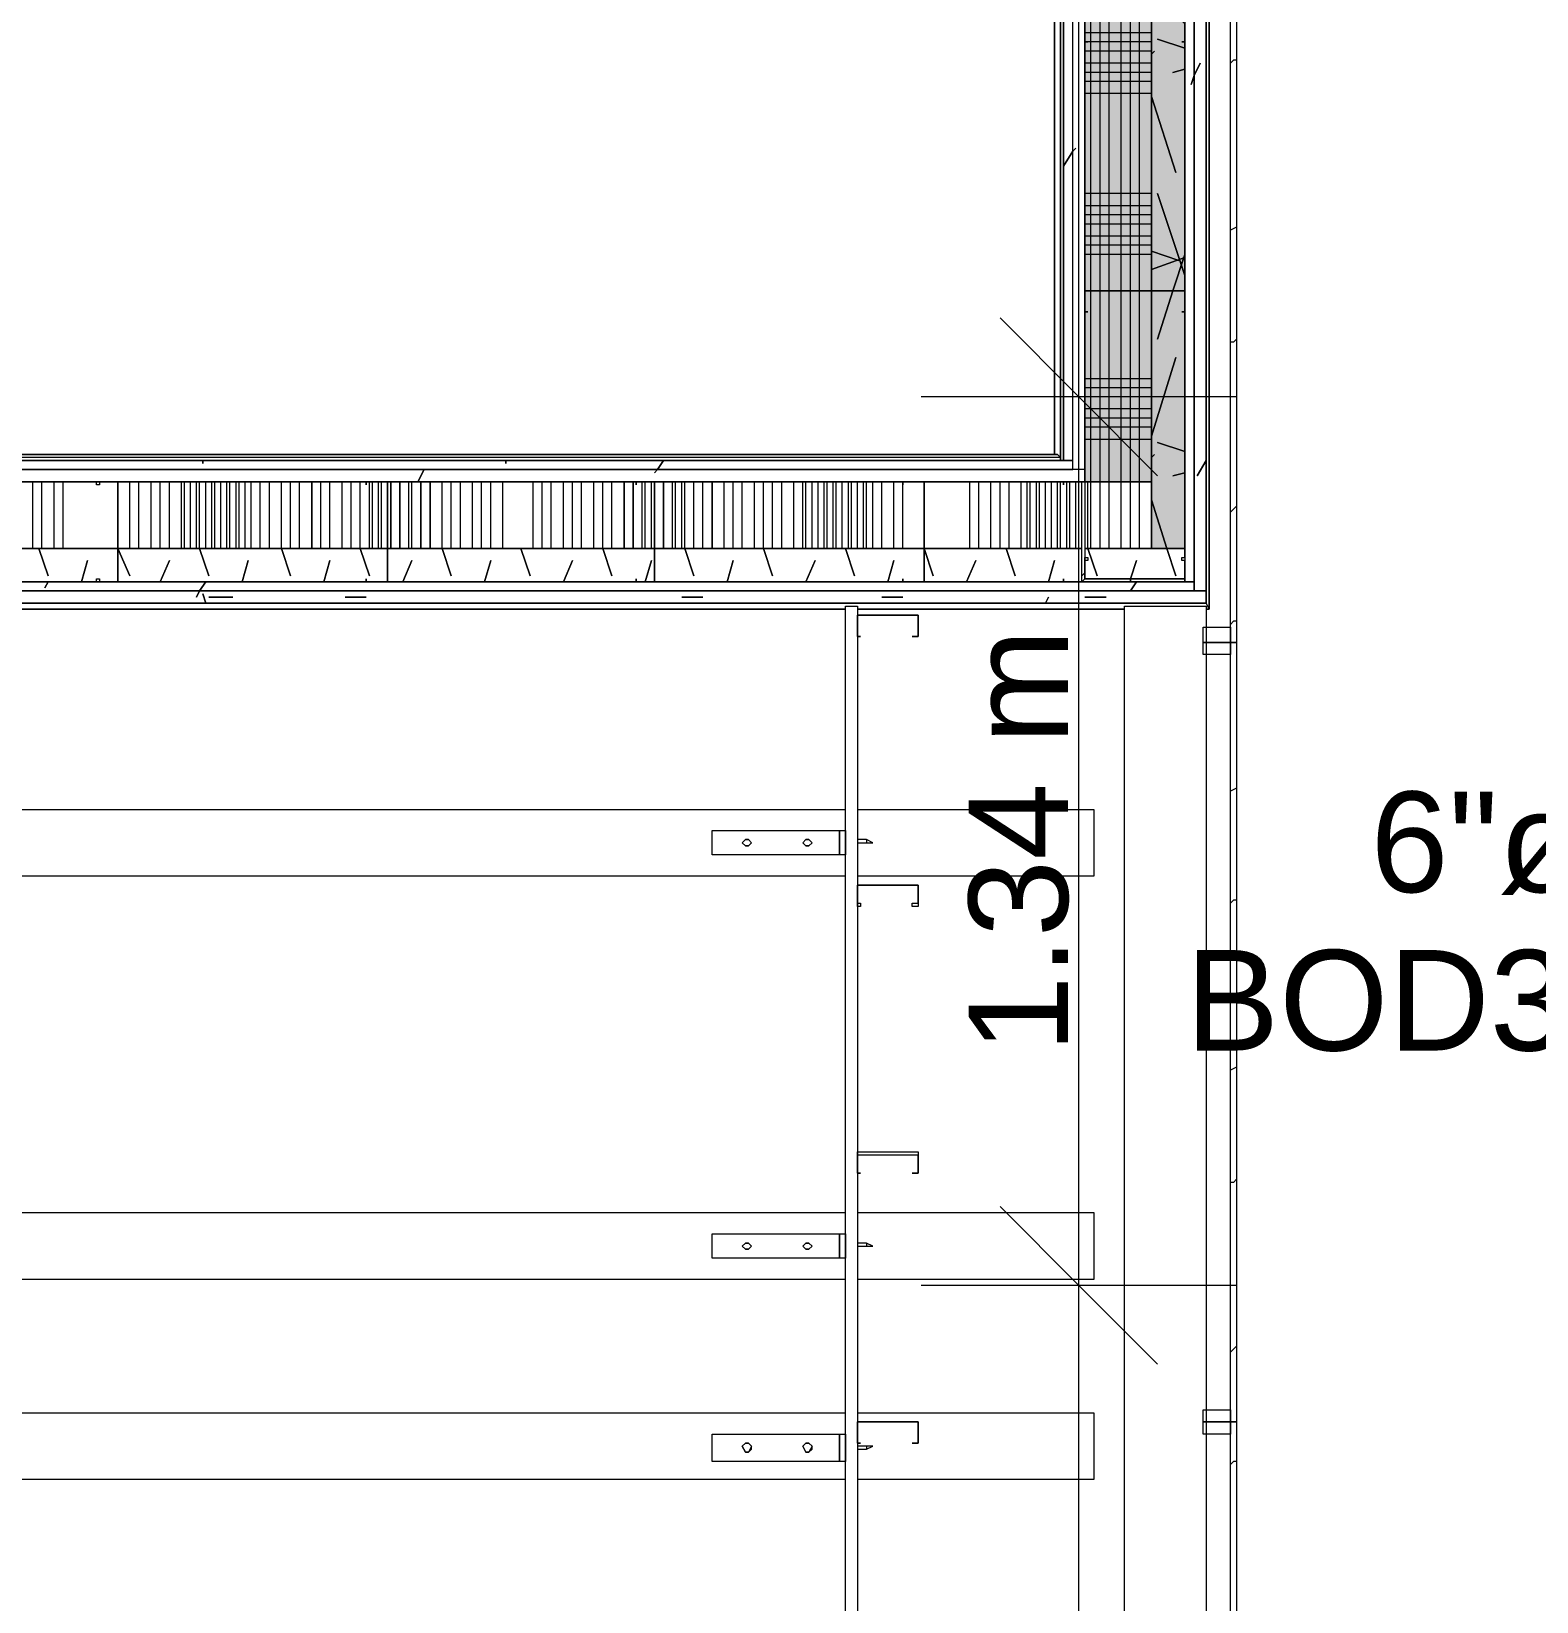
# Model space of a CAD drawing. Header units: metres. Extents: x -2 to 237, y -8 to 52.
# Drawn here: x 20.614 to 22.89, y 16.362 to 18.735 of the extents above; entities that cross this region are included whole.
import ezdxf

# ---------------------------------------------------------------- set-up
doc = ezdxf.new("R2010")
doc.units = ezdxf.units.M
doc.layers.add('HVAC - Ductos', color=5, linetype='Continuous', lineweight=0)
doc.layers.add('PDF3_Text', color=7, linetype='Continuous', lineweight=0)
doc.layers.add('PDF3_Geometry', color=7, linetype='Continuous', lineweight=0, true_color=0xaaaaaa)
doc.layers.add('PDF3_Solid Fills', color=7, linetype='Continuous', lineweight=0, true_color=0xffffff)
doc.styles.add('PDF Helvetica', font='')
doc.styles.get('PDF Helvetica').set_extended_font_data('Helvetica')

msp = doc.modelspace()

# ---------------------------------------------------------------- hatches: boundary and pattern name
at = {"layer": 'PDF3_Solid Fills', "lineweight": 0, "transparency": 33554559}
for points in [[(22.3075, 21.1898), (22.3533, 21.1898), (22.3533, 21.1165), (22.3441, 21.1165), (22.3441, 21.1807), (22.3075, 21.1807), (22.3075, 17.9539), (22.3579, 17.9539), (22.3579, 22.4182), (22.3075, 22.4182), (22.3075, 22.1799), (22.3441, 22.1799), (22.3441, 22.2486), (22.3487, 22.2486), (22.3487, 22.1753), (22.3533, 22.1753), (22.3075, 22.1707)], [(22.3075, 21.1898), (22.3533, 21.1898), (22.3533, 21.1165), (22.3441, 21.1165), (22.3441, 21.1807), (22.3075, 21.1807), (22.3075, 17.9539), (22.3579, 17.9539), (22.3579, 22.4182), (22.3075, 22.4182), (22.3075, 22.1799), (22.3441, 22.1799), (22.3441, 22.2486), (22.3487, 22.2486), (22.3487, 22.1753), (22.3533, 22.1753), (22.3075, 22.1707)], [(22.2066, 18.0548), (22.3074, 18.0548), (22.3074, 21.1807), (22.28, 21.1807), (22.28, 21.1898), (22.3074, 21.1898), (22.3074, 22.1753), (22.2754, 22.1799), (22.3074, 22.1799), (22.3074, 22.3173), (22.2066, 22.3173)], [(22.2066, 18.0548), (22.3074, 18.0548), (22.3074, 21.1807), (22.28, 21.1807), (22.28, 21.1898), (22.3074, 21.1898), (22.3074, 22.1753), (22.2754, 22.1799), (22.3074, 22.1799), (22.3074, 22.3173), (22.2066, 22.3173)]]:
    msp.add_hatch(color=256, dxfattribs=at).paths.add_polyline_path(points)

# ---------------------------------------------------------------- linework, layer by layer
at = {"layer": 'HVAC - Ductos', "lineweight": 0}
for points in [[(22.1975, 15.0023), (22.1975, 16.8402), (22.1975, 18.1831), (22.1975, 20.484)], [(22.0783, 18.3023), (22.1975, 18.1831), (22.3166, 18.0639)], [(22.4358, 18.1831), (22.1975, 18.1831), (21.9591, 18.1831)], [(22.0783, 16.9593), (22.1975, 16.8402), (22.3166, 16.721)], [(22.4358, 16.8402), (22.1975, 16.8402), (21.9591, 16.8402)]]:
    msp.add_lwpolyline(points, dxfattribs=at)
at = {"layer": 'PDF3_Geometry', "lineweight": 0}
for points in [[(18.3566, 18.0869), (18.3566, 17.8715), (22.39, 17.8715), (22.39, 18.0869), (22.39, 22.2853), (22.39, 22.5006), (18.3566, 22.5006), (18.3566, 22.2853)], [(22.3717, 17.8898), (22.3717, 17.9035), (22.3717, 18.0869), (22.3717, 22.2853), (22.3717, 22.4686), (22.3717, 22.4869), (18.3749, 22.4869), (18.3749, 22.4686), (18.3749, 22.2853), (18.3749, 18.0869), (18.3749, 17.9035), (18.3749, 17.8898)], [(22.39, 17.8898), (22.39, 22.4869), (22.3717, 22.4869), (22.3717, 17.8898)], [(18.3887, 18.0869), (18.3887, 17.9539), (18.3887, 17.9035), (22.3579, 17.9035), (22.3579, 17.9081), (22.3579, 17.9035), (22.3717, 17.9035), (22.3717, 22.4686), (22.3579, 22.4686), (18.3887, 22.4686), (18.3887, 22.4182), (18.3887, 22.2853)], [(22.1883, 18.0731), (22.1883, 18.0869), (22.1883, 22.2853), (22.1883, 22.3036), (18.5583, 22.3036), (18.5583, 22.2853), (18.5583, 18.0869), (18.5583, 18.0731)], [(18.5766, 22.2853), (22.1745, 22.2853), (22.1745, 18.0869), (18.5766, 18.0869)], [(22.1745, 22.2853), (22.1745, 18.0869), (22.1883, 18.0869), (22.1883, 22.2853)], [(18.5766, 18.0869), (18.5766, 18.0915), (18.5811, 18.096), (18.5857, 18.096), (18.5857, 22.2761), (18.5857, 18.096), (22.1608, 18.096), (18.5857, 18.096), (18.5857, 22.2761), (18.5857, 18.096), (18.5811, 18.096), (18.5766, 18.0915)], [(22.4358, 17.8119), (22.4267, 17.8119), (22.4267, 19.0219), (22.4358, 19.0219)], [(22.2066, 18.7469), (22.2066, 18.7515), (22.3533, 18.7515), (22.3579, 18.7515), (22.3579, 18.7469), (22.3579, 18.7194), (22.3533, 18.7194), (22.3579, 18.7194), (22.3579, 18.7469), (22.3533, 18.7515), (22.2066, 18.7515), (22.2066, 18.7469), (22.2066, 18.7194)], [(22.2112, 18.7194), (22.2066, 18.7194)], [(22.3579, 18.7194), (22.3579, 18.3435)], [(22.2066, 18.3435), (22.3533, 18.3435), (22.3579, 18.3435), (22.3579, 18.3115), (22.3533, 18.3115), (22.3579, 18.3115), (22.3579, 18.3435), (22.3533, 18.3435), (22.2066, 18.3435), (22.2066, 18.3115)], [(22.2112, 18.3115), (22.2066, 18.3115)], [(22.1883, 18.0869), (18.5583, 18.0869), (18.5583, 18.0731), (22.1883, 18.0731)], [(18.5949, 18.0869), (22.1517, 18.0869)], [(18.5445, 18.0548), (22.2066, 18.0548), (22.2066, 18.0731), (18.5445, 18.0731)], [(20.7445, 18.0548), (20.7445, 17.9081), (20.7445, 17.9035), (20.7125, 17.9035), (20.7125, 17.9081), (20.7171, 17.9081), (20.7171, 17.9035), (20.7445, 17.9035), (20.7445, 17.9081), (20.7445, 18.0548), (20.7171, 18.0548), (20.7171, 18.0502), (20.7125, 18.0502), (20.7125, 18.0548)], [(21.0379, 18.0548), (21.0379, 17.9539)], [(21.1203, 18.0502), (21.1203, 18.0548)], [(21.1479, 18.0548), (21.1525, 18.0548), (21.1525, 17.9081), (21.1525, 17.9035), (21.1479, 17.9035), (21.1203, 17.9035), (21.1203, 17.9081), (21.1203, 17.9035), (21.1479, 17.9035), (21.1525, 17.9035), (21.1525, 17.9081), (21.1525, 18.0548), (21.1479, 18.0548), (21.1203, 18.0548)], [(21.1571, 18.0548), (21.1571, 17.9539)], [(21.1708, 18.0548), (21.1708, 17.9539)], [(21.2029, 18.0548), (21.2029, 17.9539)], [(21.2166, 18.0548), (21.2166, 17.9539)], [(21.5099, 18.0548), (21.5099, 17.9539)], [(21.5237, 18.0548), (21.5237, 17.9539)], [(21.5283, 18.0502), (21.5283, 18.0548)], [(21.5558, 18.0548), (21.5558, 17.9081), (21.5558, 17.9035), (21.5283, 17.9035), (21.5283, 17.9081), (21.5283, 17.9035), (21.5558, 17.9035), (21.5558, 17.9081), (21.5558, 18.0548), (21.5283, 18.0548)], [(21.5695, 18.0548), (21.5695, 17.9539)], [(21.6429, 18.0548), (21.6429, 17.9539)], [(21.9316, 18.0502), (21.9316, 18.0548)], [(21.9637, 18.0548), (21.9637, 17.9081), (21.9637, 17.9035), (21.9316, 17.9035), (21.9316, 17.9081), (21.9316, 17.9035), (21.9637, 17.9035), (21.9637, 17.9081), (21.9637, 18.0548), (21.9316, 18.0548)], [(22.1745, 18.0502), (22.1745, 18.0548)], [(22.2021, 18.0548), (22.2066, 18.0548), (22.2066, 17.9081), (22.2021, 17.9035), (22.1745, 17.9035), (22.1745, 17.9081), (22.1745, 17.9035), (22.2021, 17.9035), (22.2021, 17.9081), (22.2021, 18.0548), (22.1745, 18.0548)], [(19.5299, 17.9539), (19.9333, 17.9539), (20.3412, 17.9539), (20.7445, 17.9539), (21.1525, 17.9539), (21.5558, 17.9539), (21.9637, 17.9539), (22.2021, 17.9539), (21.9637, 17.9539), (21.5558, 17.9539), (21.1525, 17.9539), (20.7445, 17.9539), (20.3412, 17.9539), (19.9333, 17.9539)], [(22.3579, 17.9081), (22.3533, 17.9081), (22.2066, 17.9081), (22.2066, 17.9402), (22.2112, 17.9402), (22.2112, 17.9356), (22.2066, 17.9356), (22.2066, 17.9081), (22.3533, 17.9081), (22.3579, 17.9081), (22.3579, 17.9356), (22.3533, 17.9356), (22.3533, 17.9402), (22.3579, 17.9402)], [(18.3749, 17.8898), (22.3717, 17.8898), (22.3717, 17.9035), (18.3749, 17.9035)], [(18.3611, 17.8715), (22.39, 17.8715), (22.39, 17.8898), (18.3611, 17.8898)], [(18.9066, 17.8623), (21.8445, 17.8623)], [(21.8629, 17.8623), (22.2663, 17.8623)], [(21.8629, 17.8485), (21.8629, 17.8531), (21.9545, 17.8531), (21.9545, 17.8485), (21.9545, 17.821), (21.9454, 17.821), (21.9545, 17.821), (21.9545, 17.8485), (21.9545, 17.8531), (21.8629, 17.8531), (21.8629, 17.8485), (21.8629, 17.821)], [(22.3854, 17.8119), (22.3854, 17.8348), (22.4267, 17.8348), (22.4267, 17.8119)], [(21.8675, 17.821), (21.8629, 17.821)], [(22.3854, 17.7935), (22.3854, 17.8119), (22.4267, 17.8119), (22.4267, 17.7935)], [(22.4358, 16.6339), (22.4267, 16.6339), (22.4267, 17.8119), (22.4358, 17.8119)], [(21.8445, 17.491), (21.8354, 17.491), (21.6429, 17.491), (21.6429, 17.5277), (21.8354, 17.5277), (21.8445, 17.5277)], [(21.7025, 17.5093), (21.6979, 17.5139), (21.6933, 17.5139), (21.6887, 17.5093), (21.6933, 17.5048), (21.6979, 17.5048)], [(21.6887, 17.5093), (21.6933, 17.5139), (21.6979, 17.5139), (21.7025, 17.5093), (21.6979, 17.5048), (21.6933, 17.5048)], [(21.7941, 17.5093), (21.7895, 17.5139), (21.7849, 17.5139), (21.7804, 17.5093), (21.7849, 17.5048), (21.7895, 17.5048)], [(21.7804, 17.5093), (21.7849, 17.5139), (21.7895, 17.5139), (21.7941, 17.5093), (21.7895, 17.5048), (21.7849, 17.5048)], [(21.8354, 17.491), (21.8354, 17.5277)], [(21.8354, 17.5093), (21.8354, 17.5139), (21.8354, 17.5185), (21.8354, 17.5139), (21.8354, 17.5093), (21.8354, 17.5048), (21.8354, 17.5093), (21.8354, 17.5139), (21.8354, 17.5093), (21.8354, 17.5048)], [(21.8629, 17.4452), (21.9545, 17.4452), (21.9545, 17.4131), (21.9454, 17.4131), (21.9454, 17.4177), (21.9545, 17.4177), (21.9545, 17.4452), (21.8629, 17.4452), (21.8629, 17.4177), (21.8675, 17.4177), (21.8675, 17.4131), (21.8629, 17.4131)], [(21.8629, 17.0373), (21.8629, 17.0419), (21.9545, 17.0419), (21.9545, 17.0373), (21.9545, 17.0097), (21.9454, 17.0097), (21.9545, 17.0097), (21.9545, 17.0373), (21.8629, 17.0373), (21.8629, 17.0097)], [(21.8675, 17.0097), (21.8629, 17.0097)], [(21.8445, 16.8815), (21.8354, 16.8815), (21.6429, 16.8815), (21.6429, 16.9181), (21.8354, 16.9181), (21.8445, 16.9181)], [(21.7025, 16.8997), (21.6979, 16.9043), (21.6933, 16.9043), (21.6887, 16.8997), (21.6933, 16.8952), (21.6979, 16.8952)], [(21.6887, 16.8997), (21.6933, 16.9043), (21.6979, 16.9043), (21.7025, 16.8997), (21.6979, 16.8952), (21.6933, 16.8952)], [(21.7941, 16.8997), (21.7895, 16.9043), (21.7849, 16.9043), (21.7804, 16.8997), (21.7849, 16.8952), (21.7895, 16.8952)], [(21.7804, 16.8997), (21.7849, 16.9043), (21.7895, 16.9043), (21.7941, 16.8997), (21.7895, 16.8952), (21.7849, 16.8952)], [(21.8354, 16.8815), (21.8354, 16.9181)], [(21.8354, 16.8997), (21.8354, 16.9043), (21.8354, 16.9089), (21.8354, 16.9043), (21.8354, 16.8997), (21.8354, 16.8952), (21.8354, 16.8997), (21.8354, 16.9043), (21.8354, 16.8997), (21.8354, 16.8952)], [(22.3854, 16.6339), (22.3854, 16.6523), (22.4267, 16.6523), (22.4267, 16.6339)], [(21.8445, 16.5743), (21.8354, 16.5743), (21.6429, 16.5743), (21.6429, 16.6156), (21.8354, 16.6156), (21.8445, 16.6156)], [(21.8354, 16.5743), (21.8354, 16.6156)], [(21.8629, 16.6339), (21.9545, 16.6339), (21.9545, 16.6019), (21.9454, 16.6019), (21.9545, 16.6019), (21.9545, 16.6339), (21.8629, 16.6339), (21.8629, 16.6019)], [(22.3854, 16.6156), (22.3854, 16.6339), (22.4267, 16.6339), (22.4267, 16.6156)], [(22.4358, 15.4147), (22.4267, 15.4147), (22.4267, 16.6339), (22.4358, 16.6339)], [(21.7025, 16.5973), (21.6979, 16.6019), (21.6933, 16.6019), (21.6887, 16.5973), (21.6933, 16.5881), (21.6979, 16.5881), (21.7025, 16.5927)], [(21.6887, 16.5973), (21.6933, 16.6019), (21.6979, 16.6019), (21.7025, 16.5973), (21.6979, 16.5881), (21.6933, 16.5881)], [(21.7941, 16.5973), (21.7895, 16.6019), (21.7849, 16.6019), (21.7804, 16.5973), (21.7849, 16.5881), (21.7895, 16.5881), (21.7941, 16.5927)], [(21.7804, 16.5973), (21.7849, 16.6019), (21.7895, 16.6019), (21.7941, 16.5973), (21.7895, 16.5881), (21.7849, 16.5881)], [(21.8354, 16.5973), (21.8354, 16.6019), (21.8354, 16.5973), (21.8354, 16.5881), (21.8354, 16.5973), (21.8354, 16.6019), (21.8354, 16.5973), (21.8354, 16.5881)], [(21.8675, 16.6019), (21.8629, 16.6019)]]:
    msp.add_lwpolyline(points, close=True, dxfattribs=at)
for points in [[(22.39, 17.8715), (22.39, 22.5006), (22.39, 17.8715)], [(18.3887, 22.4182), (18.3887, 17.9539), (18.3887, 17.9035), (22.3579, 17.9035), (22.3579, 17.9081)], [(22.1745, 22.2853), (22.1745, 18.0869), (22.1745, 21.1944), (22.1745, 18.0869), (18.572, 18.0869), (18.572, 22.2853)], [(18.5766, 22.2853), (18.5766, 18.0869), (18.5766, 22.2853), (18.5766, 18.0869), (18.5766, 22.2853), (18.5766, 18.0869), (22.1699, 18.0869), (18.5766, 18.0869), (18.5766, 22.2853)], [(22.1745, 22.2853), (22.1745, 18.0869), (22.1745, 22.2853)], [(22.3075, 18.7515), (22.3075, 18.3435), (22.3075, 18.0548), (22.2066, 18.0548), (22.2066, 19.1273), (22.2066, 18.0731), (22.1883, 18.0731), (22.1883, 22.3036)], [(22.39, 18.0869), (22.39, 22.2853)], [(22.1608, 21.1944), (22.1608, 18.096), (18.5857, 18.096), (18.5811, 18.096), (18.5766, 18.0915), (18.5766, 18.0869), (18.5766, 18.0915), (18.5811, 18.096), (18.5857, 18.096), (22.1608, 18.096), (22.1654, 18.096), (22.1699, 18.0915), (22.1699, 18.0869), (22.1699, 21.1944), (22.1699, 18.0869), (18.5766, 18.0869), (22.1699, 18.0869), (22.1699, 18.0915), (22.1654, 18.096), (22.1608, 18.096), (22.1608, 21.1944)], [(22.1608, 21.1944), (22.1608, 18.096)], [(22.1608, 21.1944), (22.1608, 18.096)], [(22.1699, 21.1944), (22.1699, 18.0915)], [(22.1699, 21.1944), (22.1699, 18.0915)], [(22.1699, 21.1944), (22.1699, 18.0869), (22.1699, 21.1944)], [(22.2295, 17.9539), (22.2295, 18.0548), (22.2295, 18.3435), (22.2295, 18.7515), (22.2295, 19.1548), (22.2295, 19.5627), (22.2295, 19.9661), (22.2295, 20.374), (22.2295, 20.7773)], [(22.2433, 17.9539), (22.2433, 18.0548), (22.2433, 18.3435), (22.2433, 18.7515), (22.2433, 19.1548), (22.2433, 19.5627), (22.2433, 19.9661), (22.2433, 20.374), (22.2433, 20.7773)], [(22.2617, 17.9539), (22.2617, 18.0548), (22.2617, 18.3435), (22.2617, 18.7515), (22.2617, 19.1548), (22.2617, 19.5627), (22.2617, 19.9661), (22.2617, 20.374), (22.2617, 20.7773)], [(22.39, 17.8898), (22.39, 18.0869), (22.39, 17.8898), (22.39, 17.8715), (22.39, 19.0035), (22.4267, 19.0035), (22.4267, 19.0219), (22.39, 19.0219), (22.4267, 19.0219), (22.4267, 20.2503), (22.4358, 20.2503), (22.4358, 19.0219), (22.4358, 20.2503), (22.4267, 20.2503), (22.4267, 19.0219), (22.4358, 19.0219)], [(22.3075, 19.9661), (22.3075, 19.5627), (22.3075, 19.1548), (22.3075, 18.7515), (22.3075, 18.3435), (22.3075, 18.0869), (22.3075, 18.0548), (22.3075, 17.9539), (22.2066, 17.9539)], [(22.2158, 17.9539), (22.2158, 18.0548), (22.2158, 18.3435), (22.2158, 18.7515), (22.2158, 19.1548), (22.2158, 19.5627), (22.2158, 19.9661)], [(22.2754, 17.9539), (22.2754, 18.0548), (22.2754, 18.3435), (22.2754, 18.7515), (22.2754, 19.1548), (22.2754, 19.5627), (22.2754, 19.9661)], [(22.2891, 17.9539), (22.2891, 18.0548), (22.2891, 18.3435), (22.2891, 18.7515), (22.2891, 19.1548), (22.2891, 19.5627), (22.2891, 19.9661)], [(22.2066, 19.1273), (22.2066, 18.0869), (22.2066, 18.0731), (22.2066, 18.0548), (18.5445, 18.0548), (18.5445, 18.0731), (18.5445, 18.0869), (18.5445, 18.4627), (18.5445, 18.8707), (18.5445, 18.4627), (18.5445, 18.0548), (22.3075, 18.0548), (22.3075, 17.9539), (22.2066, 17.9539), (22.3579, 17.9539), (22.3579, 17.9402), (22.3579, 17.9539), (22.3579, 18.0869), (22.3579, 18.3115), (22.3579, 17.9539), (22.3075, 17.9539), (22.3075, 18.3435), (22.3075, 18.7515)], [(18.3566, 19.0035), (18.3566, 17.8715), (18.3611, 17.8715), (22.39, 17.8715), (18.4895, 17.8715), (22.39, 17.8715), (22.3945, 17.8623), (22.3945, 19.0035), (22.3945, 17.8623), (22.39, 17.8623), (22.3945, 17.8623), (22.39, 17.8715), (22.39, 19.0035)], [(22.3075, 18.7331), (22.2066, 18.7331)], [(22.3075, 18.7194), (22.2066, 18.7194)], [(22.3075, 18.7057), (22.2066, 18.7057)], [(22.3579, 18.7194), (22.3579, 18.3435)], [(22.3075, 18.6873), (22.2066, 18.6873)], [(22.4358, 18.6919), (22.4312, 18.6919), (22.4267, 18.6873)], [(22.3075, 18.6735), (22.2066, 18.6735)], [(22.3075, 18.6598), (22.2066, 18.6598)], [(22.3075, 18.6415), (22.2066, 18.6415)], [(22.3075, 18.4902), (22.2066, 18.4902)], [(22.3075, 18.4719), (22.2066, 18.4719)], [(22.3075, 18.4581), (22.2066, 18.4581)], [(22.3075, 18.4443), (22.2066, 18.4443)], [(22.4358, 18.4398), (22.4267, 18.4352)], [(22.3075, 18.4261), (22.2066, 18.4261)], [(22.3075, 18.4123), (22.2066, 18.4123)], [(22.3075, 18.3985), (22.2066, 18.3985)], [(22.3579, 18.3115), (22.3579, 17.9402)], [(22.4358, 18.2702), (22.4312, 18.2656), (22.4267, 18.2656)], [(22.3075, 18.2106), (22.2066, 18.2106)], [(22.3075, 18.1969), (22.2066, 18.1969)], [(22.3075, 18.1831), (22.2066, 18.1831)], [(22.3075, 18.1648), (22.2066, 18.1648)], [(22.3075, 18.1511), (22.2066, 18.1511)], [(22.3075, 18.1373), (22.2066, 18.1373)], [(22.3075, 18.1189), (22.2066, 18.1189)], [(22.1745, 18.0869), (18.572, 18.0869), (22.1745, 18.0869)], [(22.1699, 18.0915), (18.5766, 18.0915)], [(22.1699, 18.0915), (18.5766, 18.0915)], [(22.1608, 18.096), (22.1654, 18.096), (22.1699, 18.0915), (22.1699, 18.0869)], [(22.1608, 18.096), (22.1654, 18.096), (22.1699, 18.0915), (22.1699, 18.0869)], [(20.6162, 17.9539), (20.6162, 18.0548)], [(20.6299, 17.9539), (20.6299, 18.0548)], [(20.6483, 17.9539), (20.6483, 18.0548)], [(20.662, 17.9539), (20.662, 18.0548)], [(20.7629, 17.9539), (20.7629, 18.0548)], [(20.7766, 17.9539), (20.7766, 18.0548)], [(20.7949, 17.9539), (20.7949, 18.0548)], [(20.8087, 17.9539), (20.8087, 18.0548)], [(20.8225, 17.9539), (20.8225, 18.0548)], [(20.8408, 17.9539), (20.8408, 18.0548)], [(20.8453, 17.9539), (20.8453, 18.0548)], [(20.8545, 17.9539), (20.8545, 18.0548)], [(20.8637, 17.9539), (20.8637, 18.0548)], [(20.8683, 17.9539), (20.8683, 18.0548)], [(20.8775, 17.9539), (20.8775, 18.0548)], [(20.8866, 17.9539), (20.8866, 18.0548)], [(20.8912, 17.9539), (20.8912, 18.0548)], [(20.9003, 17.9539), (20.9003, 18.0548)], [(20.9095, 17.9539), (20.9095, 18.0548)], [(20.9141, 17.9539), (20.9141, 18.0548)], [(20.9233, 17.9539), (20.9233, 18.0548)], [(20.9279, 17.9539), (20.9279, 18.0548)], [(20.937, 17.9539), (20.937, 18.0548)], [(20.9462, 17.9539), (20.9462, 18.0548)], [(20.9599, 17.9539), (20.9599, 18.0548)], [(20.9737, 17.9539), (20.9737, 18.0548)], [(20.9921, 17.9539), (20.9921, 18.0548)], [(21.0058, 17.9539), (21.0058, 18.0548)], [(21.0195, 17.9539), (21.0195, 18.0548)], [(21.0516, 17.9539), (21.0516, 18.0548)], [(21.0653, 17.9539), (21.0653, 18.0548)], [(21.0837, 17.9539), (21.0837, 18.0548)], [(21.0975, 17.9539), (21.0975, 18.0548)], [(21.1112, 17.9539), (21.1112, 18.0548)], [(21.1249, 17.9539), (21.1249, 18.0548)], [(21.1295, 17.9539), (21.1295, 18.0548)], [(21.1387, 17.9539), (21.1387, 18.0548)], [(21.1433, 17.9539), (21.1433, 18.0548)], [(21.1845, 17.9539), (21.1845, 18.0548)], [(21.1891, 17.9539), (21.1891, 18.0548)], [(21.2349, 17.9539), (21.2349, 18.0548)], [(21.2487, 17.9539), (21.2487, 18.0548)], [(21.2625, 17.9539), (21.2625, 18.0548)], [(21.2808, 17.9539), (21.2808, 18.0548)], [(21.2945, 17.9539), (21.2945, 18.0548)], [(21.3083, 17.9539), (21.3083, 18.0548)], [(21.3267, 17.9539), (21.3267, 18.0548)], [(21.3725, 17.9539), (21.3725, 18.0548)], [(21.3862, 17.9539), (21.3862, 18.0548)], [(21.3999, 17.9539), (21.3999, 18.0548)], [(21.4183, 17.9539), (21.4183, 18.0548)], [(21.4321, 17.9539), (21.4321, 18.0548)], [(21.4458, 17.9539), (21.4458, 18.0548)], [(21.4641, 17.9539), (21.4641, 18.0548)], [(21.4779, 17.9539), (21.4779, 18.0548)], [(21.4916, 17.9539), (21.4916, 18.0548)], [(21.5375, 17.9539), (21.5375, 18.0548)], [(21.5421, 17.9539), (21.5421, 18.0548)], [(21.5512, 17.9539), (21.5512, 18.0548)], [(21.5558, 17.9539), (21.5558, 18.0548)], [(21.5833, 17.9539), (21.5833, 18.0548)], [(21.5879, 17.9539), (21.5879, 18.0548)], [(21.5971, 17.9539), (21.5971, 18.0548)], [(21.6017, 17.9539), (21.6017, 18.0548)], [(21.6154, 17.9539), (21.6154, 18.0548)], [(21.6291, 17.9539), (21.6291, 18.0548)], [(21.6612, 17.9539), (21.6612, 18.0548)], [(21.6749, 17.9539), (21.6749, 18.0548)], [(21.6887, 17.9539), (21.6887, 18.0548)], [(21.7071, 17.9539), (21.7071, 18.0548)], [(21.7208, 17.9539), (21.7208, 18.0548)], [(21.7345, 17.9539), (21.7345, 18.0548)], [(21.7483, 17.9539), (21.7483, 18.0548)], [(21.7666, 17.9539), (21.7666, 18.0548)], [(21.7804, 17.9539), (21.7804, 18.0548)], [(21.7849, 17.9539), (21.7849, 18.0548)], [(21.7941, 17.9539), (21.7941, 18.0548)], [(21.8033, 17.9539), (21.8033, 18.0548)], [(21.8125, 17.9539), (21.8125, 18.0548)], [(21.8171, 17.9539), (21.8171, 18.0548)], [(21.8262, 17.9539), (21.8262, 18.0548)], [(21.8308, 17.9539), (21.8308, 18.0548)], [(21.8399, 17.9539), (21.8399, 18.0548)], [(21.8491, 17.9539), (21.8491, 18.0548)], [(21.8537, 17.9539), (21.8537, 18.0548)], [(21.8629, 17.9539), (21.8629, 18.0548)], [(21.8721, 17.9539), (21.8721, 18.0548)], [(21.8767, 17.9539), (21.8767, 18.0548)], [(21.8858, 17.9539), (21.8858, 18.0548)], [(21.8995, 17.9539), (21.8995, 18.0548)], [(21.9179, 17.9539), (21.9179, 18.0548)], [(21.9316, 17.9539), (21.9316, 18.0548)], [(22.0325, 17.9539), (22.0325, 18.0548)], [(22.0462, 17.9539), (22.0462, 18.0548)], [(22.0645, 17.9539), (22.0645, 18.0548)], [(22.0783, 17.9539), (22.0783, 18.0548)], [(22.0921, 17.9539), (22.0921, 18.0548)], [(22.1104, 17.9539), (22.1104, 18.0548)], [(22.1195, 17.9539), (22.1195, 18.0548)], [(22.1241, 17.9539), (22.1241, 18.0548)], [(22.1333, 17.9539), (22.1333, 18.0548)], [(22.1379, 17.9539), (22.1379, 18.0548)], [(22.1471, 17.9539), (22.1471, 18.0548)], [(22.1562, 17.9539), (22.1562, 18.0548)], [(22.1654, 17.9539), (22.1654, 18.0548)], [(22.1699, 17.9539), (22.1699, 18.0548)], [(22.1791, 17.9539), (22.1791, 18.0548)], [(22.1837, 17.9539), (22.1837, 18.0548)], [(22.1929, 17.9539), (22.1929, 18.0548)], [(22.1975, 17.9539), (22.1975, 18.0548)], [(22.2112, 17.9539), (22.2112, 18.0548)], [(22.4358, 18.0181), (22.4267, 18.0089)], [(19.5299, 17.9539), (19.9333, 17.9539), (20.3412, 17.9539), (20.7445, 17.9539), (21.1525, 17.9539), (21.5558, 17.9539), (21.9637, 17.9539), (22.2021, 17.9539)], [(18.3566, 17.8715), (22.39, 17.8715), (18.3566, 17.8715)], [(21.8445, 14.1085), (21.8445, 17.8669), (21.8629, 17.8669), (21.8629, 14.1085)], [(22.2663, 14.1085), (22.2663, 17.8669), (22.39, 17.8669), (22.39, 14.1085)], [(22.4358, 17.8439), (22.4312, 17.8439), (22.4267, 17.8393)], [(22.4358, 17.5919), (22.4267, 17.5873)], [(18.9066, 17.5597), (21.8445, 17.5597)], [(21.8629, 17.5597), (22.2204, 17.5597), (22.2204, 17.4589), (21.8629, 17.4589)], [(21.8354, 17.5139), (21.8354, 17.5185)], [(21.8629, 17.5093), (21.8767, 17.5093), (21.8858, 17.5093), (21.8767, 17.5139), (21.8629, 17.5139)], [(21.8767, 17.5139), (21.8767, 17.5093)], [(21.8445, 17.4589), (18.9066, 17.4589)], [(22.4358, 17.4223), (22.4312, 17.4223), (22.4267, 17.4177)], [(22.4358, 17.1702), (22.4267, 17.1656)], [(22.4358, 17.0006), (22.4312, 16.996), (22.4267, 16.996)], [(18.9066, 16.9502), (21.8445, 16.9502)], [(21.8629, 16.9502), (22.2204, 16.9502), (22.2204, 16.8493), (21.8629, 16.8493)], [(21.8354, 16.9043), (21.8354, 16.9089)], [(21.8629, 16.8997), (21.8767, 16.8997), (21.8858, 16.8997), (21.8767, 16.9043), (21.8629, 16.9043)], [(21.8767, 16.9043), (21.8767, 16.8997)], [(21.8445, 16.8493), (18.9066, 16.8493)], [(22.4358, 16.7485), (22.4267, 16.7393)], [(18.9066, 16.6477), (21.8445, 16.6477)], [(21.8629, 16.6477), (22.2204, 16.6477), (22.2204, 16.5469), (21.8629, 16.5469)], [(21.8354, 16.5973), (21.8354, 16.6019)], [(21.8354, 16.5881), (21.8354, 16.5927)], [(21.8629, 16.5927), (21.8767, 16.5927), (21.8858, 16.5973), (21.8767, 16.5973), (21.8629, 16.5973)], [(21.8767, 16.5973), (21.8767, 16.5927)], [(22.4358, 16.5743), (22.4312, 16.5743), (22.4267, 16.5697)], [(21.8445, 16.5469), (18.9066, 16.5469)]]:
    msp.add_lwpolyline(points, dxfattribs=at)
at = {"layer": 'PDF3_Geometry', "color": 254, "lineweight": 0, "true_color": 0xdddddd}
for points in [[(22.3166, 18.7239), (22.3579, 18.7102)], [(22.312, 18.7057), (22.3075, 18.7011)], [(22.3579, 18.6781), (22.3395, 18.6735)], [(22.3075, 18.6369), (22.3441, 18.5223)], [(22.3166, 18.4902), (22.3579, 18.3665)], [(22.3075, 18.4031), (22.3487, 18.3893)], [(22.3579, 18.3939), (22.3075, 18.3756)], [(22.3579, 18.3985), (22.3395, 18.3435), (22.3166, 18.2702), (22.3395, 18.3435)], [(22.3441, 18.2427), (22.3075, 18.1235)], [(22.3166, 18.1143), (22.3579, 18.1006)], [(22.312, 18.096), (22.3075, 18.0915)], [(22.3579, 18.0685), (22.3395, 18.0639)], [(22.3075, 18.0273), (22.3304, 17.9539), (22.3441, 17.9127), (22.3304, 17.9539)], [(20.6253, 17.9539), (20.6391, 17.9127)], [(20.7445, 17.9539), (20.7629, 17.9127)], [(20.8683, 17.9539), (20.8821, 17.9127)], [(20.9921, 17.9539), (21.0058, 17.9127)], [(21.1112, 17.9539), (21.1249, 17.9127)], [(21.2349, 17.9539), (21.2487, 17.9127)], [(21.3541, 17.9539), (21.3679, 17.9127)], [(21.4779, 17.9539), (21.4916, 17.9127)], [(21.6017, 17.9539), (21.6154, 17.9127)], [(21.7208, 17.9539), (21.7345, 17.9127)], [(21.8445, 17.9539), (21.8583, 17.9127)], [(21.9637, 17.9539), (21.9775, 17.9127)], [(22.0875, 17.9539), (22.1013, 17.9127)], [(22.2112, 17.9539), (22.225, 17.9127)], [(20.6987, 17.9356), (20.6895, 17.9035)], [(20.8225, 17.9356), (20.8087, 17.9035)], [(20.9416, 17.9356), (20.9325, 17.9035)], [(21.0653, 17.9356), (21.0562, 17.9035)], [(21.1891, 17.9356), (21.1753, 17.9035)], [(21.3083, 17.9356), (21.2991, 17.9035)], [(21.4321, 17.9356), (21.4183, 17.9035)], [(21.5512, 17.9356), (21.5421, 17.9035)], [(21.6749, 17.9356), (21.6658, 17.9035)], [(21.7987, 17.9356), (21.7849, 17.9035)], [(21.9179, 17.9356), (21.9087, 17.9035)], [(22.0416, 17.9356), (22.0279, 17.9035)], [(22.1608, 17.9356), (22.1517, 17.9035)], [(22.2845, 17.9356), (22.2754, 17.9081), (22.2754, 17.9035), (22.2754, 17.9081)]]:
    msp.add_lwpolyline(points, close=True, dxfattribs=at)
at = {"layer": 'PDF3_Geometry', "color": 254, "lineweight": 0, "true_color": 0xeaeaea}
for points in [[(22.3671, 18.6552), (22.3717, 18.6689), (22.3808, 18.6873), (22.3717, 18.6689)], [(22.1883, 18.5543), (22.1929, 18.5589), (22.1883, 18.5543), (22.1745, 18.5315)], [(20.8729, 18.0869), (20.8729, 18.0823)], [(21.3312, 18.0823), (21.3312, 18.0869)], [(21.5558, 18.0685), (21.5604, 18.0731), (21.5695, 18.0869), (21.5604, 18.0731)], [(22.3763, 18.0639), (22.39, 18.0869)], [(21.1983, 18.0548), (21.2075, 18.0731)], [(20.6345, 17.8943), (20.6391, 17.9035)], [(20.8683, 17.8898), (20.8775, 17.9035), (20.8683, 17.8898), (20.8637, 17.8806)], [(22.2754, 17.8898), (22.2845, 17.9035)], [(20.8729, 17.8852), (20.8775, 17.8715)], [(20.9187, 17.8806), (20.8821, 17.8806)], [(21.1203, 17.8806), (21.0883, 17.8806)], [(21.6291, 17.8806), (21.5971, 17.8806)], [(21.9316, 17.8806), (21.8995, 17.8806)], [(22.1471, 17.8715), (22.1517, 17.8806)], [(22.2387, 17.8806), (22.2066, 17.8806)]]:
    msp.add_lwpolyline(points, close=True, dxfattribs=at)
at = {"layer": 'PDF3_Geometry', "color": 254, "lineweight": 0, "true_color": 0xd2d2d2}
for points in [[(20.7445, 17.9631), (20.7445, 17.9677)], [(22.2021, 17.9127), (22.2066, 17.9173)]]:
    msp.add_lwpolyline(points, dxfattribs=at)

# ---------------------------------------------------------------- texts
at = {"layer": 'PDF3_Text', "lineweight": 0, "insert": (22.107, 17.1918), "char_height": 0.15008, "attachment_point": 4, "rotation": 90, "style": 'PDF Helvetica'}
msp.add_mtext('1.34 m', dxfattribs=at)
at = {"layer": 'PDF3_Text', "lineweight": 0, "char_height": 0.15195, "attachment_point": 4, "style": 'PDF Helvetica'}
for s, insert in [('6"ø', (22.6384, 17.5085)), ('BOD3.79', (22.3588, 17.2701))]:
    msp.add_mtext(s, dxfattribs=dict(at, insert=insert))

doc.saveas('drawing.dxf')
